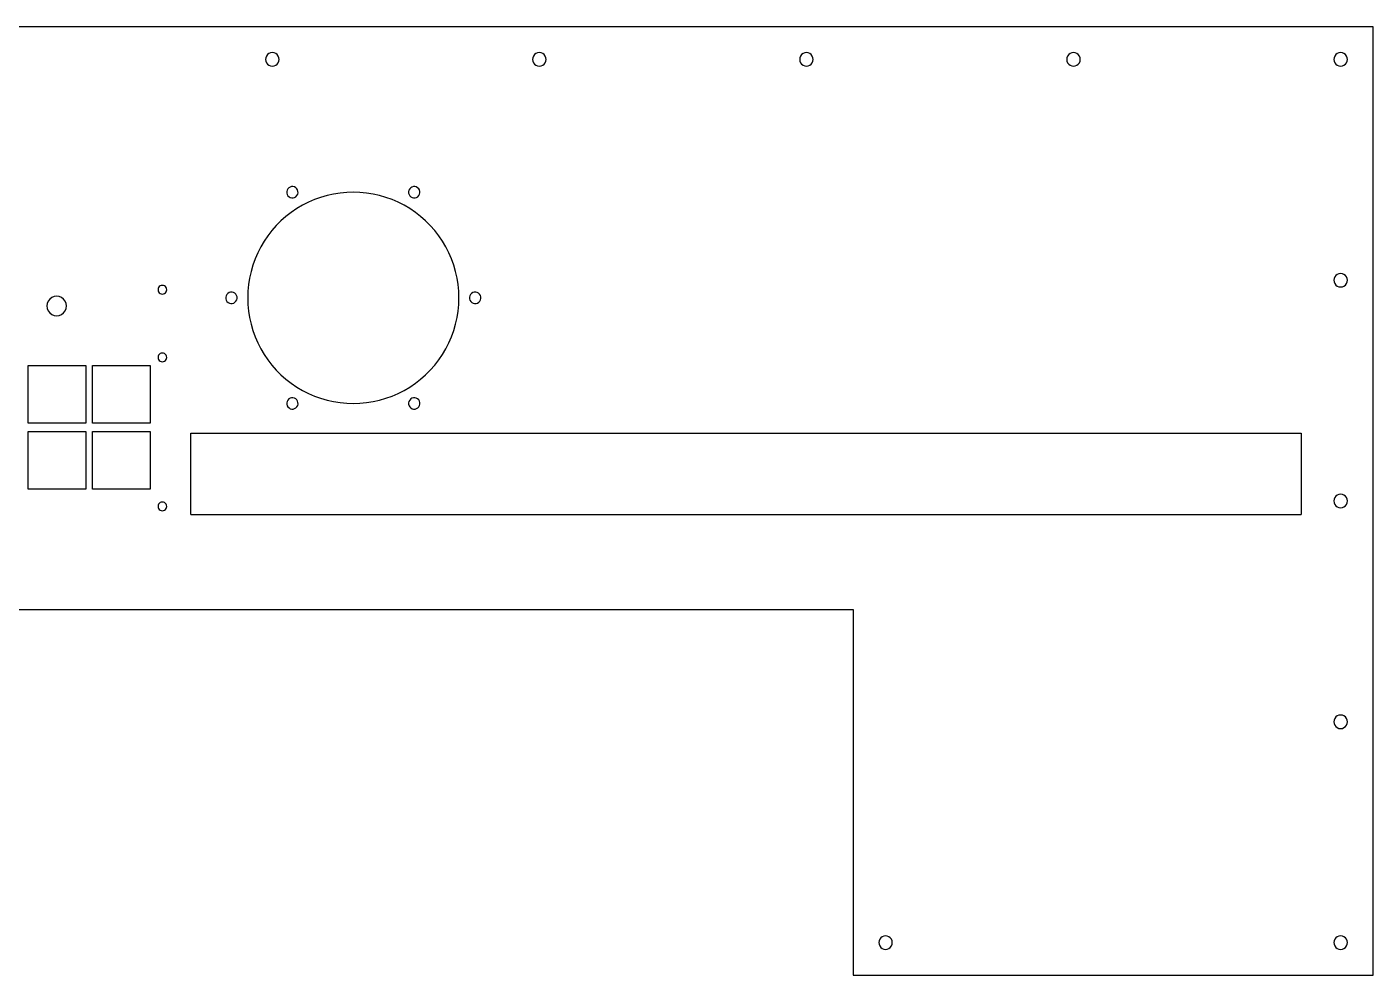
# Model space of a CAD drawing. Extents: x -505 to 505, y -217 to 133.
# Drawn here: x 7.8 to 504.8, y -216.7 to 133.3 of the extents above; entities that cross this region are included whole.
import ezdxf

# ---------------------------------------------------------------- set-up
doc = ezdxf.new("R2010")
doc.units = 0
doc.layers.get('0').update_dxf_attribs({"linetype": 'CONTINUOUS'})

msp = doc.modelspace()

# ---------------------------------------------------------------- linework, layer by layer
for p, q in [((504.81, 133.33), (-505.19, 133.33)), ((504.81, -216.67), (504.81, 133.33)), ((96, 121.98), (95.91, 121.33)), ((95.91, 121.33), (96, 120.68)), ((96.25, 122.58), (96, 121.98)), ((96, 120.68), (96.25, 120.08)), ((96.64, 123.1), (96.25, 122.58)), ((96.25, 120.08), (96.64, 119.56)), ((97.16, 123.49), (96.64, 123.1)), ((96.64, 119.56), (97.16, 119.16)), ((97.76, 123.74), (97.16, 123.49)), ((98.41, 123.83), (97.76, 123.74)), ((99.06, 123.74), (98.41, 123.83)), ((99.66, 123.49), (99.06, 123.74)), ((100.18, 123.1), (99.66, 123.49)), ((99.66, 119.16), (100.18, 119.56)), ((100.58, 122.58), (100.18, 123.1)), ((100.18, 119.56), (100.58, 120.08)), ((100.83, 121.98), (100.58, 122.58)), ((100.58, 120.08), (100.83, 120.68)), ((100.91, 121.33), (100.83, 121.98)), ((100.83, 120.68), (100.91, 121.33)), ((194.6, 121.98), (194.51, 121.33)), ((194.51, 121.33), (194.6, 120.68)), ((194.85, 122.58), (194.6, 121.98)), ((194.6, 120.68), (194.85, 120.08)), ((195.24, 123.1), (194.85, 122.58)), ((194.85, 120.08), (195.24, 119.56)), ((195.76, 123.49), (195.24, 123.1)), ((195.24, 119.56), (195.76, 119.16)), ((196.36, 123.74), (195.76, 123.49)), ((197.01, 123.83), (196.36, 123.74)), ((197.66, 123.74), (197.01, 123.83)), ((198.26, 123.49), (197.66, 123.74)), ((198.78, 123.1), (198.26, 123.49)), ((198.26, 119.16), (198.78, 119.56)), ((199.18, 122.58), (198.78, 123.1)), ((198.78, 119.56), (199.18, 120.08)), ((199.43, 121.98), (199.18, 122.58)), ((199.18, 120.08), (199.43, 120.68)), ((199.51, 121.33), (199.43, 121.98)), ((199.43, 120.68), (199.51, 121.33)), ((293.2, 121.98), (293.11, 121.33)), ((293.11, 121.33), (293.2, 120.68)), ((293.45, 122.58), (293.2, 121.98)), ((293.2, 120.68), (293.45, 120.08)), ((293.84, 123.1), (293.45, 122.58)), ((293.45, 120.08), (293.84, 119.56)), ((294.36, 123.49), (293.84, 123.1)), ((293.84, 119.56), (294.36, 119.16)), ((294.96, 123.74), (294.36, 123.49)), ((295.61, 123.83), (294.96, 123.74)), ((296.26, 123.74), (295.61, 123.83)), ((296.86, 123.49), (296.26, 123.74)), ((297.38, 123.1), (296.86, 123.49)), ((296.86, 119.16), (297.38, 119.56)), ((297.78, 122.58), (297.38, 123.1)), ((297.38, 119.56), (297.78, 120.08)), ((298.03, 121.98), (297.78, 122.58)), ((297.78, 120.08), (298.03, 120.68)), ((298.11, 121.33), (298.03, 121.98)), ((298.03, 120.68), (298.11, 121.33)), ((391.8, 121.98), (391.71, 121.33)), ((391.71, 121.33), (391.8, 120.68)), ((392.05, 122.58), (391.8, 121.98)), ((391.8, 120.68), (392.05, 120.08)), ((392.44, 123.1), (392.05, 122.58)), ((392.05, 120.08), (392.44, 119.56)), ((392.96, 123.49), (392.44, 123.1)), ((392.44, 119.56), (392.96, 119.16)), ((393.56, 123.74), (392.96, 123.49)), ((394.21, 123.83), (393.56, 123.74)), ((394.86, 123.74), (394.21, 123.83)), ((395.46, 123.49), (394.86, 123.74)), ((395.98, 123.1), (395.46, 123.49)), ((395.46, 119.16), (395.98, 119.56)), ((396.38, 122.58), (395.98, 123.1)), ((395.98, 119.56), (396.38, 120.08)), ((396.63, 121.98), (396.38, 122.58)), ((396.38, 120.08), (396.63, 120.68)), ((396.71, 121.33), (396.63, 121.98)), ((396.63, 120.68), (396.71, 121.33)), ((490.4, 121.98), (490.31, 121.33)), ((490.31, 121.33), (490.4, 120.68)), ((490.65, 122.58), (490.4, 121.98)), ((490.4, 120.68), (490.65, 120.08)), ((491.04, 123.1), (490.65, 122.58)), ((490.65, 120.08), (491.04, 119.56)), ((491.56, 123.49), (491.04, 123.1)), ((491.04, 119.56), (491.56, 119.16)), ((492.16, 123.74), (491.56, 123.49)), ((492.81, 123.83), (492.16, 123.74)), ((493.46, 123.74), (492.81, 123.83)), ((494.06, 123.49), (493.46, 123.74)), ((494.58, 123.1), (494.06, 123.49)), ((494.06, 119.16), (494.58, 119.56)), ((494.98, 122.58), (494.58, 123.1)), ((494.58, 119.56), (494.98, 120.08)), ((495.23, 121.98), (494.98, 122.58)), ((494.98, 120.08), (495.23, 120.68)), ((495.31, 121.33), (495.23, 121.98)), ((495.23, 120.68), (495.31, 121.33)), ((97.16, 119.16), (97.76, 118.91)), ((97.76, 118.91), (98.41, 118.83)), ((98.41, 118.83), (99.06, 118.91)), ((99.06, 118.91), (99.66, 119.16)), ((195.76, 119.16), (196.36, 118.91)), ((196.36, 118.91), (197.01, 118.83)), ((197.01, 118.83), (197.66, 118.91)), ((197.66, 118.91), (198.26, 119.16)), ((294.36, 119.16), (294.96, 118.91)), ((294.96, 118.91), (295.61, 118.83)), ((295.61, 118.83), (296.26, 118.91)), ((296.26, 118.91), (296.86, 119.16)), ((392.96, 119.16), (393.56, 118.91)), ((393.56, 118.91), (394.21, 118.83)), ((394.21, 118.83), (394.86, 118.91)), ((394.86, 118.91), (395.46, 119.16)), ((491.56, 119.16), (492.16, 118.91)), ((492.16, 118.91), (492.81, 118.83)), ((492.81, 118.83), (493.46, 118.91)), ((493.46, 118.91), (494.06, 119.16)), ((103.85, 73.07), (103.72, 72.53)), ((103.72, 72.53), (103.73, 71.99)), ((103.73, 71.99), (103.89, 71.46)), ((104.12, 73.55), (103.85, 73.07)), ((103.89, 71.46), (104.17, 70.99)), ((104.5, 73.94), (104.12, 73.55)), ((104.17, 70.99), (104.57, 70.61)), ((104.97, 74.22), (104.5, 73.94)), ((104.57, 70.61), (105.05, 70.35)), ((105.49, 74.38), (104.97, 74.22)), ((105.05, 70.35), (105.58, 70.21)), ((106.04, 74.39), (105.49, 74.38)), ((105.58, 70.21), (106.13, 70.22)), ((106.58, 74.26), (106.04, 74.39)), ((106.13, 70.22), (106.65, 70.38)), ((107.06, 73.99), (106.58, 74.26)), ((106.65, 70.38), (107.12, 70.66)), ((107.45, 73.61), (107.06, 73.99)), ((107.12, 70.66), (107.5, 71.06)), ((107.73, 73.14), (107.45, 73.61)), ((107.5, 71.06), (107.77, 71.54)), ((107.89, 72.62), (107.73, 73.14)), ((107.77, 71.54), (107.9, 72.07)), ((107.9, 72.07), (107.89, 72.62)), ((113.95, 69.59), (111.71, 68.62)), ((116.26, 70.42), (113.95, 69.59)), ((118.61, 71.1), (116.26, 70.42)), ((121, 71.64), (118.61, 71.1)), ((123.42, 72.02), (121, 71.64)), ((125.86, 72.25), (123.42, 72.02)), ((128.31, 72.33), (125.86, 72.25)), ((130.76, 72.25), (128.31, 72.33)), ((133.2, 72.02), (130.76, 72.25)), ((135.62, 71.64), (133.2, 72.02)), ((138.01, 71.1), (135.62, 71.64)), ((140.36, 70.42), (138.01, 71.1)), ((142.67, 69.59), (140.36, 70.42)), ((144.92, 68.62), (142.67, 69.59)), ((148.85, 73.07), (148.72, 72.53)), ((148.72, 72.53), (148.73, 71.99)), ((148.73, 71.99), (148.89, 71.46)), ((149.12, 73.55), (148.85, 73.07)), ((148.89, 71.46), (149.17, 70.99)), ((149.5, 73.94), (149.12, 73.55)), ((149.17, 70.99), (149.57, 70.61)), ((149.97, 74.22), (149.5, 73.94)), ((149.57, 70.61), (150.05, 70.35)), ((150.49, 74.38), (149.97, 74.22)), ((150.05, 70.35), (150.58, 70.21)), ((151.04, 74.39), (150.49, 74.38)), ((150.58, 70.21), (151.13, 70.22)), ((151.58, 74.26), (151.04, 74.39)), ((151.13, 70.22), (151.65, 70.38)), ((152.06, 73.99), (151.58, 74.26)), ((151.65, 70.38), (152.12, 70.66)), ((152.45, 73.61), (152.06, 73.99)), ((152.12, 70.66), (152.5, 71.06)), ((152.73, 73.14), (152.45, 73.61)), ((152.5, 71.06), (152.77, 71.54)), ((152.89, 72.62), (152.73, 73.14)), ((152.77, 71.54), (152.9, 72.07)), ((152.9, 72.07), (152.89, 72.62)), ((105.39, 64.88), (103.45, 63.38)), ((107.41, 66.26), (105.39, 64.88)), ((109.52, 67.51), (107.41, 66.26)), ((111.71, 68.62), (109.52, 67.51)), ((147.1, 67.51), (144.92, 68.62)), ((149.21, 66.26), (147.1, 67.51)), ((151.23, 64.88), (149.21, 66.26)), ((153.17, 63.38), (151.23, 64.88)), ((99.88, 60.03), (98.26, 58.19)), ((101.61, 61.76), (99.88, 60.03)), ((103.45, 63.38), (101.61, 61.76)), ((155.01, 61.76), (153.17, 63.38)), ((156.74, 60.03), (155.01, 61.76)), ((158.36, 58.19), (156.74, 60.03)), ((96.76, 56.25), (95.38, 54.23)), ((98.26, 58.19), (96.76, 56.25)), ((159.86, 56.25), (158.36, 58.19)), ((161.24, 54.23), (159.86, 56.25)), ((93.02, 49.94), (92.05, 47.69)), ((94.13, 52.12), (93.02, 49.94)), ((95.38, 54.23), (94.13, 52.12)), ((162.49, 52.12), (161.24, 54.23)), ((163.6, 49.94), (162.49, 52.12)), ((164.57, 47.69), (163.6, 49.94)), ((91.22, 45.38), (90.54, 43.03)), ((92.05, 47.69), (91.22, 45.38)), ((165.4, 45.38), (164.57, 47.69)), ((166.09, 43.03), (165.4, 45.38)), ((90, 40.64), (89.62, 38.22)), ((90.54, 43.03), (90, 40.64)), ((166.62, 40.64), (166.09, 43.03)), ((167, 38.22), (166.62, 40.64)), ((490.4, 40.48), (490.31, 39.83)), ((490.31, 39.83), (490.4, 39.18)), ((490.65, 41.08), (490.4, 40.48)), ((491.04, 41.6), (490.65, 41.08)), ((491.56, 41.99), (491.04, 41.6)), ((492.16, 42.24), (491.56, 41.99)), ((492.81, 42.33), (492.16, 42.24)), ((493.46, 42.24), (492.81, 42.33)), ((494.06, 41.99), (493.46, 42.24)), ((494.58, 41.6), (494.06, 41.99)), ((494.98, 41.08), (494.58, 41.6)), ((495.23, 40.48), (494.98, 41.08)), ((495.31, 39.83), (495.23, 40.48)), ((495.23, 39.18), (495.31, 39.83)), ((56.27, 36.74), (56.21, 36.33)), ((56.21, 36.33), (56.27, 35.92)), ((56.42, 37.13), (56.27, 36.74)), ((56.27, 35.92), (56.42, 35.53)), ((56.68, 37.46), (56.42, 37.13)), ((56.42, 35.53), (56.68, 35.2)), ((57.01, 37.72), (56.68, 37.46)), ((56.68, 35.2), (57.01, 34.94)), ((57.4, 37.88), (57.01, 37.72)), ((57.01, 34.94), (57.4, 34.78)), ((57.81, 37.93), (57.4, 37.88)), ((58.22, 37.88), (57.81, 37.93)), ((58.61, 37.72), (58.22, 37.88)), ((58.22, 34.78), (58.61, 34.94)), ((58.94, 37.46), (58.61, 37.72)), ((58.61, 34.94), (58.94, 35.2)), ((59.2, 37.13), (58.94, 37.46)), ((58.94, 35.2), (59.2, 35.53)), ((59.36, 36.74), (59.2, 37.13)), ((59.2, 35.53), (59.36, 35.92)), ((59.41, 36.33), (59.36, 36.74)), ((59.36, 35.92), (59.41, 36.33)), ((82, 34.97), (81.62, 34.57)), ((82.47, 35.25), (82, 34.97)), ((82.99, 35.41), (82.47, 35.25)), ((83.54, 35.42), (82.99, 35.41)), ((84.08, 35.29), (83.54, 35.42)), ((84.56, 35.02), (84.08, 35.29)), ((84.95, 34.64), (84.56, 35.02)), ((89.39, 35.78), (89.31, 33.33)), ((89.62, 38.22), (89.39, 35.78)), ((167.23, 35.78), (167, 38.22)), ((167.31, 33.33), (167.23, 35.78)), ((172, 34.97), (171.62, 34.57)), ((172.47, 35.25), (172, 34.97)), ((172.99, 35.41), (172.47, 35.25)), ((173.54, 35.42), (172.99, 35.41)), ((174.08, 35.29), (173.54, 35.42)), ((174.56, 35.02), (174.08, 35.29)), ((174.95, 34.64), (174.56, 35.02)), ((490.4, 39.18), (490.65, 38.58)), ((490.65, 38.58), (491.04, 38.06)), ((491.04, 38.06), (491.56, 37.66)), ((491.56, 37.66), (492.16, 37.41)), ((492.16, 37.41), (492.81, 37.33)), ((492.81, 37.33), (493.46, 37.41)), ((493.46, 37.41), (494.06, 37.66)), ((494.06, 37.66), (494.58, 38.06)), ((494.58, 38.06), (494.98, 38.58)), ((494.98, 38.58), (495.23, 39.18)), ((15.33, 31.26), (15.21, 30.33)), ((15.21, 30.33), (15.33, 29.4)), ((15.69, 32.13), (15.33, 31.26)), ((16.26, 32.88), (15.69, 32.13)), ((17.01, 33.45), (16.26, 32.88)), ((17.88, 33.81), (17.01, 33.45)), ((18.81, 33.93), (17.88, 33.81)), ((19.74, 33.81), (18.81, 33.93)), ((20.61, 33.45), (19.74, 33.81)), ((21.36, 32.88), (20.61, 33.45)), ((21.93, 32.13), (21.36, 32.88)), ((22.29, 31.26), (21.93, 32.13)), ((22.41, 30.33), (22.29, 31.26)), ((22.29, 29.4), (22.41, 30.33)), ((57.4, 34.78), (57.81, 34.73)), ((57.81, 34.73), (58.22, 34.78)), ((81.35, 34.09), (81.22, 33.56)), ((81.22, 33.56), (81.23, 33.01)), ((81.23, 33.01), (81.39, 32.49)), ((81.62, 34.57), (81.35, 34.09)), ((81.39, 32.49), (81.67, 32.02)), ((81.67, 32.02), (82.07, 31.64)), ((82.07, 31.64), (82.55, 31.37)), ((82.55, 31.37), (83.08, 31.24)), ((83.08, 31.24), (83.63, 31.25)), ((83.63, 31.25), (84.15, 31.41)), ((84.15, 31.41), (84.62, 31.69)), ((84.62, 31.69), (85, 32.08)), ((85.23, 34.17), (84.95, 34.64)), ((85, 32.08), (85.27, 32.56)), ((85.39, 33.65), (85.23, 34.17)), ((85.27, 32.56), (85.4, 33.1)), ((85.4, 33.1), (85.39, 33.65)), ((89.31, 33.33), (89.39, 30.88)), ((89.39, 30.88), (89.62, 28.44)), ((167, 28.44), (167.23, 30.88)), ((167.23, 30.88), (167.31, 33.33)), ((171.35, 34.09), (171.22, 33.56)), ((171.22, 33.56), (171.23, 33.01)), ((171.23, 33.01), (171.39, 32.49)), ((171.62, 34.57), (171.35, 34.09)), ((171.39, 32.49), (171.67, 32.02)), ((171.67, 32.02), (172.07, 31.64)), ((172.07, 31.64), (172.55, 31.37)), ((172.55, 31.37), (173.08, 31.24)), ((173.08, 31.24), (173.63, 31.25)), ((173.63, 31.25), (174.15, 31.41)), ((174.15, 31.41), (174.62, 31.69)), ((174.62, 31.69), (175, 32.08)), ((175.23, 34.17), (174.95, 34.64)), ((175, 32.08), (175.27, 32.56)), ((175.39, 33.65), (175.23, 34.17)), ((175.27, 32.56), (175.4, 33.1)), ((175.4, 33.1), (175.39, 33.65)), ((15.33, 29.4), (15.69, 28.53)), ((15.69, 28.53), (16.26, 27.78)), ((16.26, 27.78), (17.01, 27.21)), ((17.01, 27.21), (17.88, 26.85)), ((17.88, 26.85), (18.81, 26.73)), ((18.81, 26.73), (19.74, 26.85)), ((19.74, 26.85), (20.61, 27.21)), ((20.61, 27.21), (21.36, 27.78)), ((21.36, 27.78), (21.93, 28.53)), ((21.93, 28.53), (22.29, 29.4)), ((89.62, 28.44), (90, 26.02)), ((90, 26.02), (90.54, 23.63)), ((166.09, 23.63), (166.62, 26.02)), ((166.62, 26.02), (167, 28.44)), ((90.54, 23.63), (91.22, 21.28)), ((91.22, 21.28), (92.05, 18.97)), ((164.57, 18.97), (165.4, 21.28)), ((165.4, 21.28), (166.09, 23.63)), ((92.05, 18.97), (93.02, 16.72)), ((93.02, 16.72), (94.13, 14.54)), ((162.49, 14.54), (163.6, 16.72)), ((163.6, 16.72), (164.57, 18.97)), ((56.27, 11.74), (56.21, 11.33)), ((56.21, 11.33), (56.27, 10.92)), ((56.42, 12.13), (56.27, 11.74)), ((56.27, 10.92), (56.42, 10.53)), ((56.68, 12.46), (56.42, 12.13)), ((56.42, 10.53), (56.68, 10.2)), ((57.01, 12.72), (56.68, 12.46)), ((56.68, 10.2), (57.01, 9.94)), ((57.4, 12.88), (57.01, 12.72)), ((57.01, 9.94), (57.4, 9.78)), ((57.81, 12.93), (57.4, 12.88)), ((58.22, 12.88), (57.81, 12.93)), ((58.61, 12.72), (58.22, 12.88)), ((58.22, 9.78), (58.61, 9.94)), ((58.94, 12.46), (58.61, 12.72)), ((58.61, 9.94), (58.94, 10.2)), ((59.2, 12.13), (58.94, 12.46)), ((58.94, 10.2), (59.2, 10.53)), ((59.36, 11.74), (59.2, 12.13)), ((59.2, 10.53), (59.36, 10.92)), ((59.41, 11.33), (59.36, 11.74)), ((59.36, 10.92), (59.41, 11.33)), ((94.13, 14.54), (95.38, 12.43)), ((95.38, 12.43), (96.76, 10.41)), ((96.76, 10.41), (98.26, 8.47)), ((158.36, 8.47), (159.86, 10.41)), ((159.86, 10.41), (161.24, 12.43)), ((161.24, 12.43), (162.49, 14.54)), ((8.21, 8.33), (29.51, 8.33)), ((8.21, -12.97), (8.21, 8.33)), ((29.51, 8.33), (29.51, -12.97)), ((32.01, 8.33), (53.31, 8.33)), ((32.01, -12.97), (32.01, 8.33)), ((53.31, 8.33), (53.31, -12.97)), ((57.4, 9.78), (57.81, 9.73)), ((57.81, 9.73), (58.22, 9.78)), ((98.26, 8.47), (99.88, 6.63)), ((99.88, 6.63), (101.61, 4.9)), ((155.01, 4.9), (156.74, 6.63)), ((156.74, 6.63), (158.36, 8.47)), ((101.61, 4.9), (103.45, 3.28)), ((103.45, 3.28), (105.39, 1.78)), ((105.39, 1.78), (107.41, 0.4)), ((107.41, 0.4), (109.52, -0.85)), ((147.1, -0.85), (149.21, 0.4)), ((149.21, 0.4), (151.23, 1.78)), ((151.23, 1.78), (153.17, 3.28)), ((153.17, 3.28), (155.01, 4.9)), ((103.85, -4.88), (103.72, -5.41)), ((104.12, -4.4), (103.85, -4.88)), ((104.5, -4), (104.12, -4.4)), ((104.97, -3.72), (104.5, -4)), ((105.49, -3.57), (104.97, -3.72)), ((106.04, -3.55), (105.49, -3.57)), ((106.58, -3.69), (106.04, -3.55)), ((107.06, -3.95), (106.58, -3.69)), ((107.45, -4.33), (107.06, -3.95)), ((107.73, -4.8), (107.45, -4.33)), ((107.89, -5.33), (107.73, -4.8)), ((109.52, -0.85), (111.71, -1.96)), ((111.71, -1.96), (113.95, -2.93)), ((113.95, -2.93), (116.26, -3.76)), ((116.26, -3.76), (118.61, -4.44)), ((118.61, -4.44), (121, -4.98)), ((135.62, -4.98), (138.01, -4.44)), ((138.01, -4.44), (140.36, -3.76)), ((140.36, -3.76), (142.67, -2.93)), ((142.67, -2.93), (144.92, -1.96)), ((144.92, -1.96), (147.1, -0.85)), ((148.85, -4.88), (148.72, -5.41)), ((149.12, -4.4), (148.85, -4.88)), ((149.5, -4), (149.12, -4.4)), ((149.97, -3.72), (149.5, -4)), ((150.49, -3.57), (149.97, -3.72)), ((151.04, -3.55), (150.49, -3.57)), ((151.58, -3.69), (151.04, -3.55)), ((152.06, -3.95), (151.58, -3.69)), ((152.45, -4.33), (152.06, -3.95)), ((152.73, -4.8), (152.45, -4.33)), ((152.89, -5.33), (152.73, -4.8)), ((103.72, -5.41), (103.73, -5.96)), ((103.73, -5.96), (103.89, -6.48)), ((103.89, -6.48), (104.17, -6.95)), ((104.17, -6.95), (104.57, -7.33)), ((104.57, -7.33), (105.05, -7.6)), ((105.05, -7.6), (105.58, -7.73)), ((105.58, -7.73), (106.13, -7.72)), ((106.13, -7.72), (106.65, -7.57)), ((106.65, -7.57), (107.12, -7.28)), ((107.12, -7.28), (107.5, -6.89)), ((107.5, -6.89), (107.77, -6.41)), ((107.77, -6.41), (107.9, -5.87)), ((107.9, -5.87), (107.89, -5.33)), ((121, -4.98), (123.42, -5.36)), ((123.42, -5.36), (125.86, -5.59)), ((125.86, -5.59), (128.31, -5.67)), ((128.31, -5.67), (130.76, -5.59)), ((130.76, -5.59), (133.2, -5.36)), ((133.2, -5.36), (135.62, -4.98)), ((148.72, -5.41), (148.73, -5.96)), ((148.73, -5.96), (148.89, -6.48)), ((148.89, -6.48), (149.17, -6.95)), ((149.17, -6.95), (149.57, -7.33)), ((149.57, -7.33), (150.05, -7.6)), ((150.05, -7.6), (150.58, -7.73)), ((150.58, -7.73), (151.13, -7.72)), ((151.13, -7.72), (151.65, -7.57)), ((151.65, -7.57), (152.12, -7.28)), ((152.12, -7.28), (152.5, -6.89)), ((152.5, -6.89), (152.77, -6.41)), ((152.77, -6.41), (152.9, -5.87)), ((152.9, -5.87), (152.89, -5.33)), ((29.51, -12.97), (8.21, -12.97)), ((53.31, -12.97), (32.01, -12.97)), ((8.21, -15.97), (29.51, -15.97)), ((8.21, -37.27), (8.21, -15.97)), ((29.51, -15.97), (29.51, -37.27)), ((32.01, -15.97), (53.31, -15.97)), ((32.01, -37.27), (32.01, -15.97)), ((53.31, -15.97), (53.31, -37.27)), ((68.31, -46.67), (68.31, -16.67)), ((68.31, -16.67), (478.31, -16.67)), ((478.31, -16.67), (478.31, -46.67)), ((29.51, -37.27), (8.21, -37.27)), ((53.31, -37.27), (32.01, -37.27)), ((491.56, -39.51), (491.04, -39.9)), ((492.16, -39.26), (491.56, -39.51)), ((492.81, -39.17), (492.16, -39.26)), ((493.46, -39.26), (492.81, -39.17)), ((494.06, -39.51), (493.46, -39.26)), ((494.58, -39.9), (494.06, -39.51)), ((56.27, -43.26), (56.21, -43.67)), ((56.21, -43.67), (56.27, -44.08)), ((56.42, -42.87), (56.27, -43.26)), ((56.27, -44.08), (56.42, -44.47)), ((56.68, -42.54), (56.42, -42.87)), ((56.42, -44.47), (56.68, -44.8)), ((57.01, -42.28), (56.68, -42.54)), ((57.4, -42.12), (57.01, -42.28)), ((57.81, -42.07), (57.4, -42.12)), ((58.22, -42.12), (57.81, -42.07)), ((58.61, -42.28), (58.22, -42.12)), ((58.94, -42.54), (58.61, -42.28)), ((59.2, -42.87), (58.94, -42.54)), ((58.94, -44.8), (59.2, -44.47)), ((59.36, -43.26), (59.2, -42.87)), ((59.2, -44.47), (59.36, -44.08)), ((59.41, -43.67), (59.36, -43.26)), ((59.36, -44.08), (59.41, -43.67)), ((490.4, -41.02), (490.31, -41.67)), ((490.31, -41.67), (490.4, -42.32)), ((490.65, -40.42), (490.4, -41.02)), ((490.4, -42.32), (490.65, -42.92)), ((491.04, -39.9), (490.65, -40.42)), ((490.65, -42.92), (491.04, -43.44)), ((491.04, -43.44), (491.56, -43.84)), ((491.56, -43.84), (492.16, -44.09)), ((492.16, -44.09), (492.81, -44.17)), ((492.81, -44.17), (493.46, -44.09)), ((493.46, -44.09), (494.06, -43.84)), ((494.06, -43.84), (494.58, -43.44)), ((494.98, -40.42), (494.58, -39.9)), ((494.58, -43.44), (494.98, -42.92)), ((495.23, -41.02), (494.98, -40.42)), ((494.98, -42.92), (495.23, -42.32)), ((495.31, -41.67), (495.23, -41.02)), ((495.23, -42.32), (495.31, -41.67)), ((56.68, -44.8), (57.01, -45.06)), ((57.01, -45.06), (57.4, -45.22)), ((57.4, -45.22), (57.81, -45.27)), ((57.81, -45.27), (58.22, -45.22)), ((58.22, -45.22), (58.61, -45.06)), ((58.61, -45.06), (58.94, -44.8)), ((68.31, -46.67), (478.31, -46.67)), ((-365.19, -81.67), (312.81, -81.67)), ((312.81, -81.67), (312.81, -216.67)), ((490.4, -122.52), (490.31, -123.17)), ((490.31, -123.17), (490.4, -123.82)), ((490.65, -121.92), (490.4, -122.52)), ((490.4, -123.82), (490.65, -124.42)), ((491.04, -121.4), (490.65, -121.92)), ((491.56, -121.01), (491.04, -121.4)), ((492.16, -120.76), (491.56, -121.01)), ((492.81, -120.67), (492.16, -120.76)), ((493.46, -120.76), (492.81, -120.67)), ((494.06, -121.01), (493.46, -120.76)), ((494.58, -121.4), (494.06, -121.01)), ((494.98, -121.92), (494.58, -121.4)), ((495.23, -122.52), (494.98, -121.92)), ((494.98, -124.42), (495.23, -123.82)), ((495.31, -123.17), (495.23, -122.52)), ((495.23, -123.82), (495.31, -123.17)), ((490.65, -124.42), (491.04, -124.94)), ((491.04, -124.94), (491.56, -125.34)), ((491.56, -125.34), (492.16, -125.59)), ((492.16, -125.59), (492.81, -125.67)), ((492.81, -125.67), (493.46, -125.59)), ((493.46, -125.59), (494.06, -125.34)), ((494.06, -125.34), (494.58, -124.94)), ((494.58, -124.94), (494.98, -124.42)), ((322.65, -203.42), (322.4, -204.02)), ((323.04, -202.9), (322.65, -203.42)), ((323.56, -202.51), (323.04, -202.9)), ((324.16, -202.26), (323.56, -202.51)), ((324.81, -202.17), (324.16, -202.26)), ((325.46, -202.26), (324.81, -202.17)), ((326.06, -202.51), (325.46, -202.26)), ((326.58, -202.9), (326.06, -202.51)), ((326.98, -203.42), (326.58, -202.9)), ((327.23, -204.02), (326.98, -203.42)), ((490.65, -203.42), (490.4, -204.02)), ((491.04, -202.9), (490.65, -203.42)), ((491.56, -202.51), (491.04, -202.9)), ((492.16, -202.26), (491.56, -202.51)), ((492.81, -202.17), (492.16, -202.26)), ((493.46, -202.26), (492.81, -202.17)), ((494.06, -202.51), (493.46, -202.26)), ((494.58, -202.9), (494.06, -202.51)), ((494.98, -203.42), (494.58, -202.9)), ((495.23, -204.02), (494.98, -203.42)), ((322.4, -204.02), (322.31, -204.67)), ((322.31, -204.67), (322.4, -205.32)), ((322.4, -205.32), (322.65, -205.92)), ((322.65, -205.92), (323.04, -206.44)), ((323.04, -206.44), (323.56, -206.84)), ((323.56, -206.84), (324.16, -207.09)), ((324.16, -207.09), (324.81, -207.17)), ((324.81, -207.17), (325.46, -207.09)), ((325.46, -207.09), (326.06, -206.84)), ((326.06, -206.84), (326.58, -206.44)), ((326.58, -206.44), (326.98, -205.92)), ((326.98, -205.92), (327.23, -205.32)), ((327.31, -204.67), (327.23, -204.02)), ((327.23, -205.32), (327.31, -204.67)), ((490.4, -204.02), (490.31, -204.67)), ((490.31, -204.67), (490.4, -205.32)), ((490.4, -205.32), (490.65, -205.92)), ((490.65, -205.92), (491.04, -206.44)), ((491.04, -206.44), (491.56, -206.84)), ((491.56, -206.84), (492.16, -207.09)), ((492.16, -207.09), (492.81, -207.17)), ((492.81, -207.17), (493.46, -207.09)), ((493.46, -207.09), (494.06, -206.84)), ((494.06, -206.84), (494.58, -206.44)), ((494.58, -206.44), (494.98, -205.92)), ((494.98, -205.92), (495.23, -205.32)), ((495.31, -204.67), (495.23, -204.02)), ((495.23, -205.32), (495.31, -204.67)), ((312.81, -216.67), (504.81, -216.67))]:
    msp.add_line(p, q)

doc.saveas('drawing.dxf')
